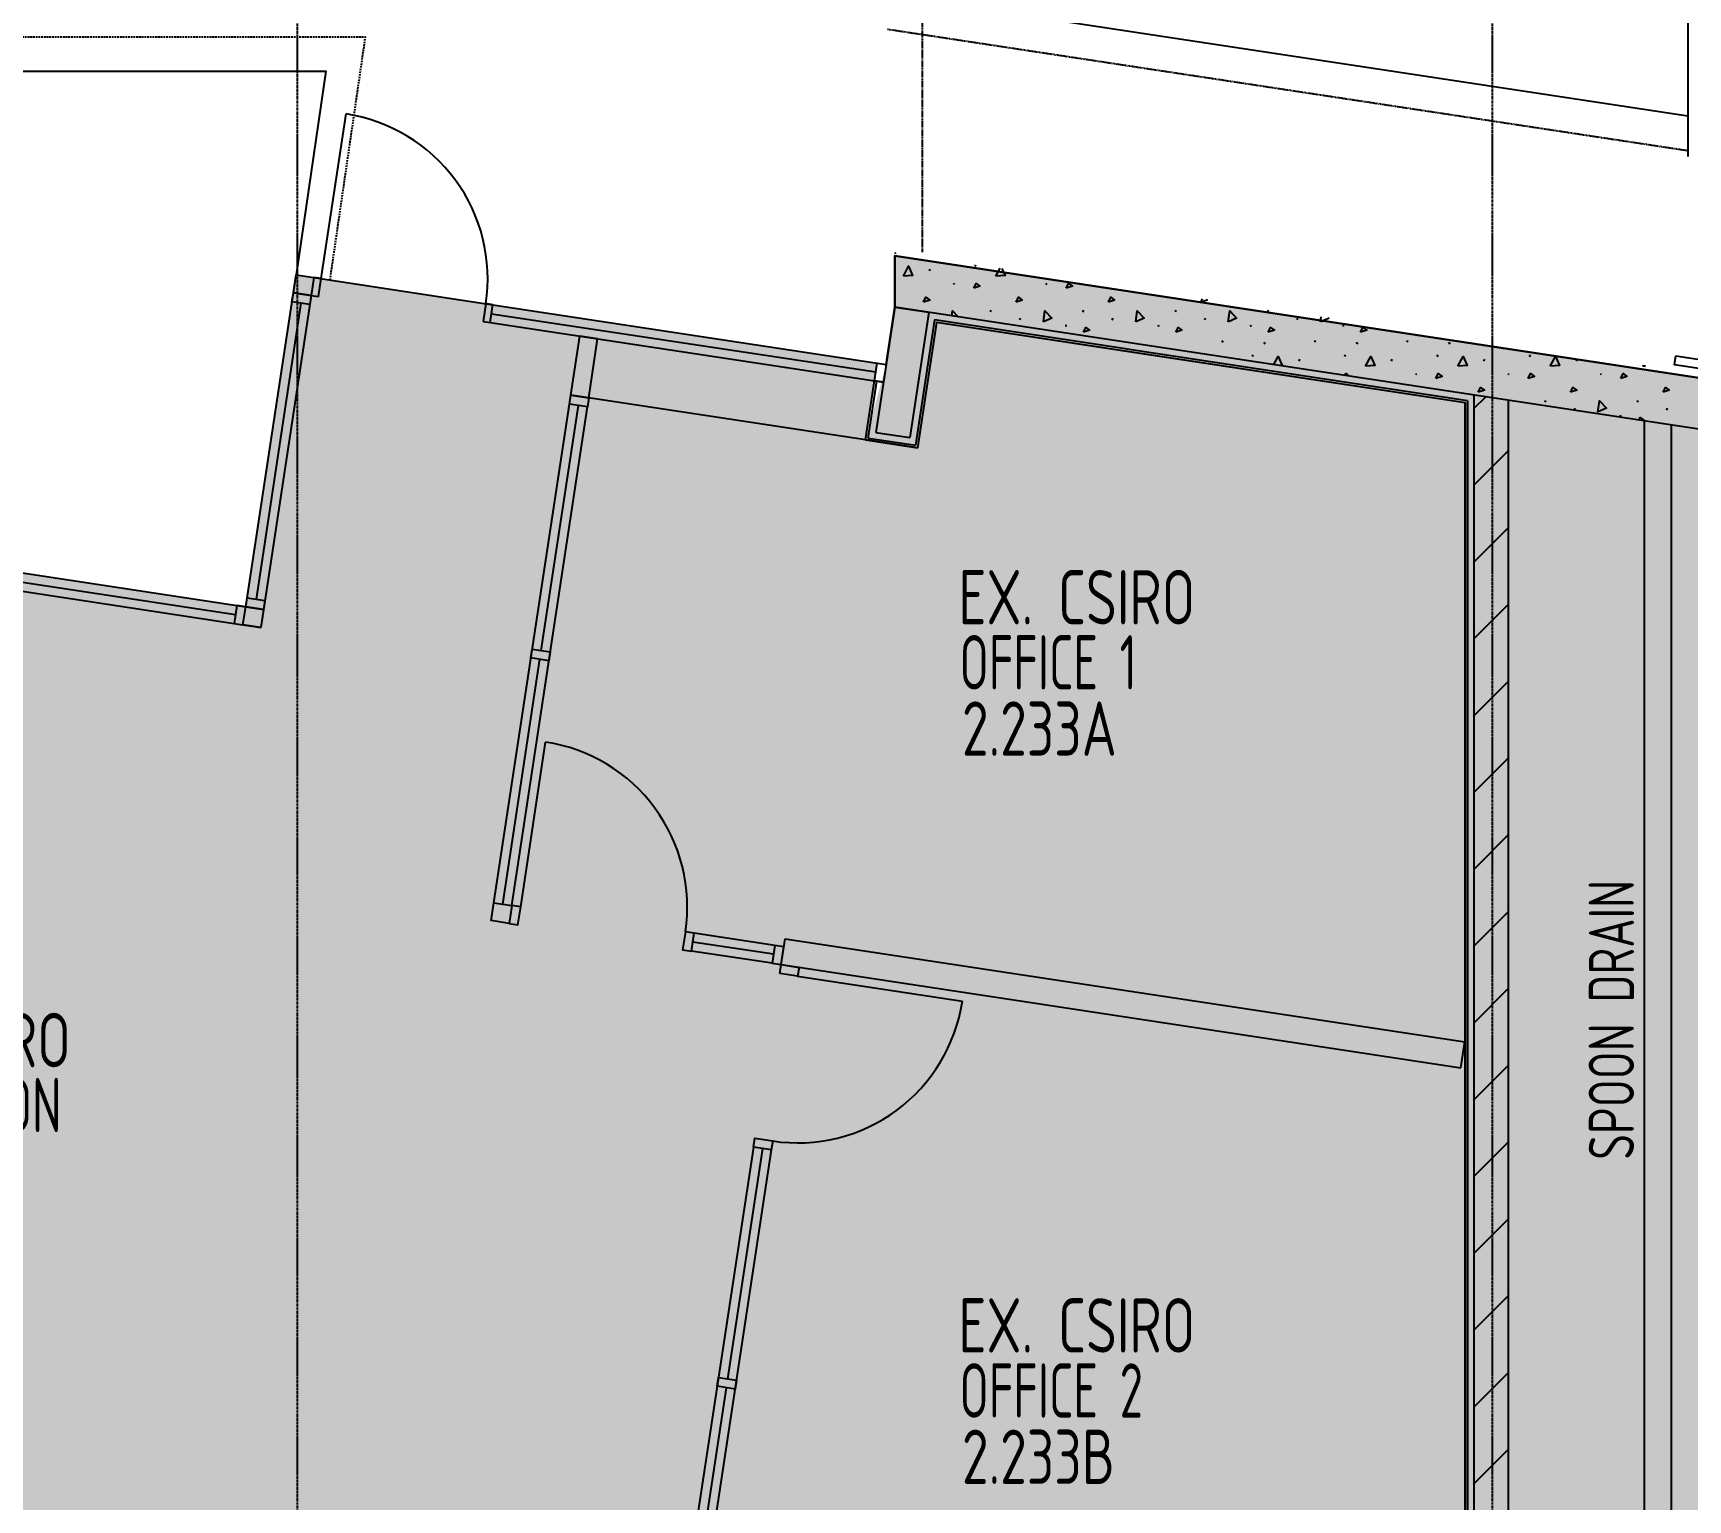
# Model space of a CAD drawing. Header units: millimetres. Extents: x -45258 to 103756, y -3540 to 105026.
# Drawn here: x 64314 to 73453, y 17751 to 25853 of the extents above; entities that cross this region are included whole.
import ezdxf
from ezdxf.enums import TextEntityAlignment as Align

# ---------------------------------------------------------------- set-up
doc = ezdxf.new("R2010")
doc.units = ezdxf.units.MM
doc.header["$LTSCALE"] = 0.4
for name, pattern in [('BLD-80-FL-2$0$CENTER', [50.8, 31.75, -6.35, 6.35, -6.35]), ('BLD-80-FL-2$0$DASHEDX2', [38.1, 25.4, -12.7]), ('BLD-80-FL-2$0$HIDDEN', [0.375, 0.25, -0.125])]:
    doc.linetypes.add(name, pattern=pattern)
for name, color, linetype in [('BLD-80-FL-2$0$DO-EXST-6CO', 6, 'Continuous'), ('BLD-80-FL-2$0$FL-EXST-8CO', 8, 'Continuous'), ('BLD-80-FL-2$0$HY-FITT-8CO-EXST', 8, 'Continuous'), ('BLD-80-FL-2$0$SI-HTCH-8C0', 8, 'Continuous'), ('BLD-80-FL-2$0$SR-METL-8CO-EXST', 8, 'Continuous'), ('BLD-80-FL-2$0$ST-EXST-7CO', 7, 'Continuous'), ('BLD-80-FL-2$0$ST-GRID-9CE', 9, 'BLD-80-FL-2$0$CENTER'), ('BLD-80-FL-2$0$TX-EXST-6CO', 6, 'Continuous'), ('BLD-80-FL-2$0$WA-HTCH-8CO-EXST', 8, 'Continuous'), ('BLD-80-FL-2$0$WA-MASN-3CO-EXST', 3, 'Continuous'), ('BLD-80-FL-2$0$WA-MASN-6CO-EXST', 6, 'Continuous'), ('BLD-80-FL-2$0$WA-MASN-6DA2-EXST', 6, 'BLD-80-FL-2$0$DASHEDX2'), ('BLD-80-FL-2$0$WA-PART-6C0-EXST', 6, 'Continuous'), ('BLD-80-FL-2$0$WN-EXST-8CO', 8, 'Continuous'), ('XREF', 8, 'Continuous')]:
    doc.layers.add(name, color=color, linetype=linetype)
doc.layers.add('BLD-80-FL-2$0$SI-BUIL-253CO', color=253, linetype='Continuous', lineweight=25)
doc.styles.add('BLD-80-FL-2$0$ISO3098B', font='isocp2.shx', dxfattribs={"width": 0.8})
doc.styles.add('BLD-80-FL-2$0$STANDARD', font='isocp2.shx', dxfattribs={"width": 0.8})

# ---------------------------------------------------------------- blocks, each defined once
blk = doc.blocks.new('BLD-80-FL-2$0$RMIDEN-EX-100')
at = {"style": 'BLD-80-FL-2$0$STANDARD'}
for tag, p, height in [('ROOMNAM1', (-14.6, 1567.4), 300), ('ROOMNAM2', (-14.6, 1157.6), 300), ('ROOMNAM3', (-14.6, 749.9), 300), ('ROOMNUM', (-14, 344.8), 300), ('XX', (-0.5, 14.7), 200)]:
    blk.add_attdef(tag, p, '', height=height, dxfattribs=at)
blk = doc.blocks.new('BLD-80-FL-2', base_point=(226.58, 457.44))
at = {"layer": 'BLD-80-FL-2$0$SI-BUIL-253CO'}
h = blk.add_hatch(color=256, dxfattribs=at)
h.dxf.hatch_style = 1
h.paths.add_polyline_path([(79497.19, 15340.27), (75279.99, 15952.41), (75279.99, 17220), (76299.98, 17220), (76299.98, 17500), (75279.99, 17500), (75279.98, 19520), (78179.98, 19520), (78179.98, 23732.81), (69299.98, 25079.82), (69299.98, 24796.62), (69251.99, 24480.24), (69138.07, 24062.6), (69424.79, 24019.11), (69529.76, 24711.14), (72449.98, 24268.19), (72449.98, 17500.05), (71699.99, 17500.05), (71699.99, 17100.04), (72449.98, 17100.04), (72449.99, 9880.05), (72049.99, 9880.05), (72049.99, 9500.05), (72454.99, 9500.05), (72454.99, 6950.04), (65099.99, 6950.02), (65099.99, 6450.04), (66049.98, 6450.04), (66049.98, 150.05), (65099.98, 150.04), (65099.98, -129.96), (66899.98, -129.95), (66899.98, 150.05), (66349.98, 150.05), (66349.98, 1795.51), (73349.99, 2900.8), (73349.99, 9550.05), (78656.72, 9550.05)])
h = blk.add_hatch(color=256, dxfattribs=at)
h.dxf.hatch_style = 1
h.paths.add_polyline_path([(72450.02, 24268.19), (69529.8, 24711.14), (69424.83, 24019.11), (69138.11, 24062.6), (69202.6, 24487.73), (65992.91, 24974.61), (65714.76, 23140.95), (57150.81, 24440.02), (57134.69, 24333.75), (57134.69, 23018.83), (57089.68, 23018.83), (57089.69, 17100.06), (71700.03, 17100.05), (71700.03, 17500.05), (72450.02, 17500.05)])
at = {"layer": 'BLD-80-FL-2$0$DO-EXST-6CO'}
for p, q in [((66131.28, 24953.62), (66269.23, 25863.22)), ((67233.4, 21484.09), (67371.38, 22393.69)), ((68763.16, 21100.32), (69672.75, 20962.35))]:
    blk.add_line(p, q, dxfattribs=at)
for centre, start, end in [((66131.28, 24953.62), 351.374461, 81.376322), ((67233.4, 21484.09), 351.373826, 81.374463), ((68763.16, 21100.32), 261.373826, 351.374463)]:
    blk.add_arc(centre, 920, start, end, dxfattribs=at)
at = {"layer": 'BLD-80-FL-2$0$FL-EXST-8CO'}
for p, q in [((73679.98, 25851.66), (69449.98, 26493.29)), ((66091.74, 24959.62), (67080.43, 24809.64))]:
    blk.add_line(p, q, dxfattribs=at)
blk.add_lwpolyline([(39599.98, 25660), (39599.98, 26100.02), (66156.89, 26100.05), (65992.87, 24974.61)], dxfattribs=at)
at = {"layer": 'BLD-80-FL-2$0$HY-FITT-8CO-EXST'}
blk.add_line((70243.88, 24699.07), (70244.95, 24689.48), dxfattribs=at)
at = {"layer": 'BLD-80-FL-2$0$SI-BUIL-253CO', "flags": 128}
blk.add_lwpolyline([(72454.99, 6950.04), (72454.99, 9500.05), (72049.99, 9500.05), (72049.99, 9880.05), (72449.99, 9880.05), (72449.98, 17100.04), (71699.99, 17100.04), (71699.99, 17500.05), (72449.98, 17500.05), (72449.98, 24268.19), (69529.76, 24711.14), (69424.79, 24019.11), (69138.07, 24062.6), (69202.56, 24487.73), (69251.99, 24480.24), (69299.98, 24796.62), (69299.98, 25079.82), (78179.98, 23732.81)], dxfattribs=at)
blk.add_lwpolyline([(72454.99, 6950.04), (72454.99, 9500.05), (72049.99, 9500.05), (72049.99, 9880.05), (72449.99, 9880.05), (72449.98, 17100.04), (71699.99, 17100.04), (71699.99, 17500.05), (72449.98, 17500.05), (72449.98, 24268.19), (69529.76, 24711.14), (69424.79, 24019.11), (69138.07, 24062.6), (69202.56, 24487.73), (69251.99, 24480.24), (69299.98, 24796.62), (69299.98, 25079.82), (78179.98, 23732.81)], dxfattribs=at)
at = {"layer": 'BLD-80-FL-2$0$SI-HTCH-8C0'}
for p, q in [((73440, 10150.05), (73439.98, 24168.62)), ((73590, 10000.05), (73589.98, 24145.86))]:
    blk.add_line(p, q, dxfattribs=at)
at = {"layer": 'BLD-80-FL-2$0$SR-METL-8CO-EXST'}
blk.add_lwpolyline([(73613.88, 24526.59), (75690.13, 24211.64), (75682.63, 24162.2), (73606.38, 24477.15)], close=True, dxfattribs=at)
at = {"layer": 'BLD-80-FL-2$0$ST-EXST-7CO', "linetype": 'BLD-80-FL-2$0$HIDDEN', "ltscale": 100}
for p in [(39789.98, 26290.02), (66180.89, 24947.26)]:
    blk.add_line(p, (66376.53, 26290.05), dxfattribs=at)
at = {"layer": 'BLD-80-FL-2$0$ST-GRID-9CE'}
for p, q in [((66000, -2523.99), (65999.97, 31750)), ((72600, -2523.99), (72599.97, 31750))]:
    blk.add_line(p, q, dxfattribs=at)
at = {"layer": 'BLD-80-FL-2$0$WA-HTCH-8CO-EXST'}
for p, q in [((69299.19, 25094.79), (69299.98, 25093.6)), ((69299.98, 25097.57), (69304.24, 25091.17)), ((69490.73, 24996.5), (69495, 25006.09)), ((69743.29, 25021.01), (69747.55, 25030.6)), ((69857.33, 24967.73), (69880.72, 25011.91)), ((69623.94, 24928.3), (69628.2, 24921.9)), ((70134.39, 24928.3), (70138.65, 24921.9)), ((69828.56, 24769.52), (69832.82, 24779.11)), ((70339.01, 24769.52), (70343.27, 24779.11)), ((70849.46, 24769.52), (70853.72, 24779.11)), ((70990.33, 24824.42), (70998.91, 24842.3)), ((71359.91, 24769.52), (71364.17, 24779.12)), ((69990.53, 24725.83), (69994.79, 24735.42)), ((70500.98, 24725.83), (70505.24, 24735.42)), ((70754.33, 24699.07), (70755.4, 24689.48)), ((71011.43, 24725.83), (71015.69, 24735.42)), ((71264.78, 24699.07), (71265.85, 24689.48)), ((71521.88, 24725.83), (71526.14, 24735.42)), ((71651.52, 24714.81), (71655.39, 24742.72)), ((71698.01, 24736.25), (71652.52, 24715.17)), ((71775.23, 24699.07), (71776.3, 24689.48)), ((71108.4, 24602.22), (71112.66, 24611.81)), ((71337.52, 24602.22), (71341.78, 24595.83)), ((71341.78, 24599.79), (71346.04, 24593.4)), ((71618.85, 24602.22), (71623.11, 24611.81)), ((71847.97, 24602.22), (71852.23, 24595.83)), ((71852.23, 24599.79), (71856.49, 24593.4)), ((72129.3, 24602.22), (72133.56, 24611.81)), ((72358.42, 24602.22), (72362.68, 24595.83)), ((72362.68, 24599.79), (72366.94, 24593.4)), ((71274.64, 24523.23), (71278.9, 24532.82)), ((71532.53, 24498.72), (71536.8, 24508.31)), ((71785.09, 24523.23), (71789.35, 24532.82)), ((72042.98, 24498.72), (72047.25, 24508.31)), ((72295.54, 24523.23), (72299.8, 24532.82)), ((72553.43, 24498.72), (72557.7, 24508.32)), ((72805.99, 24523.23), (72810.25, 24532.82)), ((73063.88, 24498.72), (73068.15, 24508.32)), ((72176.19, 24430.52), (72180.45, 24424.13)), ((72686.64, 24430.53), (72690.9, 24424.13)), ((73197.09, 24430.53), (73201.35, 24424.13)), ((73430.48, 24469.95), (73432.2, 24473.2)), ((73445.67, 24471.16), (73431.54, 24469.95)), ((72499.98, 24238.27), (72563.28, 24301.57)), ((72891.26, 24271.75), (72895.52, 24281.34)), ((73053.23, 24228.06), (73057.49, 24237.65)), ((73401.71, 24271.75), (73405.97, 24281.34)), ((73563.68, 24228.06), (73567.94, 24237.65)), ((73306.58, 24201.29), (73307.65, 24191.7)), ((72499.98, 23814.01), (72689.98, 24004.01)), ((72499.98, 23389.74), (72689.98, 23579.74)), ((72499.98, 22965.48), (72689.98, 23155.48)), ((72499.98, 22541.21), (72689.98, 22731.21)), ((72499.98, 22116.95), (72689.98, 22306.95)), ((72499.98, 21692.69), (72689.98, 21882.69)), ((72499.98, 21268.42), (72689.98, 21458.42)), ((72499.98, 20844.16), (72689.98, 21034.16)), ((72499.98, 20419.89), (72689.98, 20609.89)), ((72499.98, 19995.63), (72689.98, 20185.63)), ((72499.98, 19571.37), (72689.98, 19761.37)), ((72499.98, 19147.1), (72689.98, 19337.1)), ((72499.98, 18722.84), (72689.98, 18912.84)), ((72499.98, 18298.57), (72689.98, 18488.57))]:
    blk.add_line(p, q, dxfattribs=at)
for points in [[(69346.88, 24967.73), (69375.65, 25022.07), (69398.03, 24971.99), (69347.94, 24967.73)], [(69891.36, 25010.3), (69908.48, 24971.99), (69858.39, 24967.73)], [(69735.83, 24900.59), (69748.61, 24927.24), (69769.93, 24911.25), (69735.83, 24900.59)], [(70246.28, 24900.59), (70259.06, 24927.24), (70280.38, 24911.25), (70246.28, 24900.59)], [(69458.98, 24824.42), (69471.76, 24851.06), (69493.07, 24835.08), (69458.98, 24824.42)], [(69614.45, 24748.87), (69618.17, 24775.71), (69649.28, 24743.58)], [(69969.43, 24824.42), (69982.21, 24851.06), (70003.52, 24835.08), (69969.43, 24824.42)], [(70120.17, 24714.81), (70128.62, 24775.71), (70166.78, 24736.3), (70121.17, 24715.17)], [(70479.88, 24824.42), (70492.66, 24851.06), (70513.97, 24835.08), (70479.88, 24824.42)], [(70630.62, 24714.81), (70639.07, 24775.71), (70677.23, 24736.3), (70631.62, 24715.17)], [(71018.83, 24839.27), (71024.42, 24835.08), (70990.33, 24824.42)], [(71141.07, 24714.81), (71149.52, 24775.71), (71187.68, 24736.3), (71142.07, 24715.17)], [(70341.14, 24657.63), (70353.92, 24684.28), (70375.24, 24668.29), (70341.14, 24657.63)], [(70851.59, 24657.63), (70864.37, 24684.28), (70885.69, 24668.29), (70851.59, 24657.63)], [(71362.04, 24657.63), (71374.82, 24684.28), (71396.14, 24668.29), (71362.04, 24657.63)], [(71872.49, 24657.63), (71885.27, 24684.28), (71906.59, 24668.29), (71872.49, 24657.63)], [(71393.48, 24479.01), (71417.45, 24524.3), (71439.83, 24474.22), (71430.4, 24473.41)], [(71899.13, 24469.95), (71927.9, 24524.3), (71950.28, 24474.22), (71900.19, 24469.95)], [(72409.58, 24469.95), (72438.35, 24524.3), (72460.73, 24474.22), (72410.64, 24469.95)], [(72920.03, 24469.95), (72948.8, 24524.3), (72971.18, 24474.22), (72921.09, 24469.95)], [(71785.65, 24419.53), (71790.41, 24429.46), (71808.22, 24416.1)], [(72288.08, 24402.82), (72300.86, 24429.46), (72322.18, 24413.47), (72288.08, 24402.82)], [(72798.53, 24402.82), (72811.31, 24429.46), (72832.63, 24413.47), (72798.53, 24402.82)], [(73308.98, 24402.82), (73321.76, 24429.46), (73343.08, 24413.47), (73308.98, 24402.82)], [(72521.68, 24326.64), (72534.46, 24353.29), (72555.78, 24337.3), (72521.68, 24326.64)], [(73032.13, 24326.64), (73044.91, 24353.29), (73066.23, 24337.3), (73032.13, 24326.64)], [(73542.58, 24326.64), (73555.36, 24353.29), (73576.68, 24337.3), (73542.58, 24326.64)], [(73182.87, 24217.03), (73191.32, 24277.94), (73229.48, 24238.53), (73183.87, 24217.39)], [(73410.2, 24173.11), (73416.63, 24186.5), (73437.94, 24170.51), (73434.46, 24169.43)]]:
    blk.add_lwpolyline(points, dxfattribs=at)
at = {"layer": 'BLD-80-FL-2$0$WA-MASN-3CO-EXST'}
for p, q in [((78179.98, 23732.81), (69299.98, 25079.82)), ((69299.98, 25079.82), (69299.98, 24796.62)), ((69299.98, 24796.62), (69195, 24104.53)), ((69299.98, 24796.62), (69487.83, 24768.12)), ((77899.98, 23492.08), (69299.98, 24796.62)), ((69487.83, 24768.12), (69382.85, 24076.04)), ((72499.98, 17450.05), (72499.98, 24311.17)), ((72689.98, 17450.05), (72689.98, 24282.35)), ((69195, 24104.53), (69382.85, 24076.04))]:
    blk.add_line(p, q, dxfattribs=at)
at = {"layer": 'BLD-80-FL-2$0$WA-MASN-6CO-EXST'}
blk.add_line((73679.98, 30645), (73679.98, 25629.14), dxfattribs=at)
at = {"layer": 'BLD-80-FL-2$0$WA-MASN-6DA2-EXST', "ltscale": 0.5}
for p, q in [((69449.98, 27100.05), (69449.98, 25100.05)), ((73679.98, 25659.48), (69259.98, 26329.93))]:
    blk.add_line(p, q, dxfattribs=at)
at = {"layer": 'BLD-80-FL-2$0$WA-PART-6C0-EXST'}
for p, q in [((69518.86, 24725.95), (69413.88, 24033.91)), ((69529.76, 24711.14), (69424.79, 24019.11)), ((70574.33, 24565.85), (69518.86, 24725.95)), ((70567.89, 24553.67), (69529.76, 24711.14)), ((67510.28, 24309.52), (67559.77, 24635.79)), ((67658.64, 24620.79), (67559.77, 24635.79)), ((67609.15, 24294.52), (67658.64, 24620.79)), ((72449.98, 24268.19), (70567.89, 24553.67)), ((72462.98, 24279.36), (70569.84, 24566.53)), ((69138.07, 24062.6), (69187.56, 24388.87)), ((69152.87, 24073.5), (69200.41, 24386.92)), ((69138.07, 24062.6), (67510.28, 24309.52)), ((72449.98, 24268.19), (72449.98, 17500.05)), ((72462.98, 24279.36), (72462.98, 17487.05)), ((69138.07, 24062.6), (69424.79, 24019.11)), ((69152.87, 24073.5), (69413.88, 24033.91)), ((68671.79, 21164.76), (68693.54, 21308.12)), ((72425.72, 20595.32), (72447.46, 20738.68))]:
    blk.add_line(p, q, dxfattribs=at)
at = {"layer": 'BLD-80-FL-2$0$WA-PART-6C0-EXST', "flags": 128}
for points in [[(68693.54, 21308.12), (72447.46, 20738.68)], [(68671.79, 21164.76), (72425.72, 20595.32)]]:
    blk.add_lwpolyline(points, dxfattribs=at)
at = {"layer": 'BLD-80-FL-2$0$WN-EXST-8CO'}
for p, q in [((65714.72, 23140.95), (65992.87, 24974.61)), ((65992.87, 24974.61), (66091.74, 24959.62)), ((66076.74, 24860.75), (65798.59, 23027.08)), ((66019.81, 24818.81), (65771.65, 23182.89)), ((67080.43, 24809.64), (69251.99, 24480.24)), ((67065.43, 24710.77), (69236.99, 24381.37)), ((67072.93, 24760.21), (69195.06, 24438.3)), ((56008.28, 24613.33), (65714.72, 23140.95)), ((55993.27, 24514.46), (65699.72, 23042.08)), ((67085.1, 21506.59), (67502.78, 24260.09)), ((67183.97, 21491.59), (67601.65, 24245.09)), ((67347.13, 22900.56), (67552.22, 24252.59)), ((63593.92, 23412.08), (65657.78, 23099.01)), ((65699.72, 23042.08), (65798.59, 23027.08)), ((67134.53, 21499.09), (67339.63, 22851.12)), ((68637.35, 21271.12), (68192.43, 21338.61)), ((68622.36, 21172.25), (68177.43, 21239.75)), ((68629.85, 21221.69), (68184.93, 21289.18)), ((68518.8, 20156.29), (68125.64, 17564.41)), ((68617.67, 20141.29), (68224.51, 17549.41)), ((68568.24, 20148.79), (68375.4, 18877.57)), ((68367.9, 18828.13), (68175.07, 17556.91))]:
    blk.add_line(p, q, dxfattribs=at)
for points in [[(66076.74, 24860.75), (65977.87, 24875.75), (65992.87, 24974.61), (66091.74, 24959.62)], [(66076.74, 24860.75), (66116.29, 24854.75), (66131.28, 24953.62), (66091.74, 24959.62)], [(65977.87, 24875.75), (66076.74, 24860.75), (66069.24, 24811.31), (65970.37, 24826.31)], [(67025.89, 24716.77), (67065.43, 24710.77), (67080.43, 24809.64), (67040.88, 24815.64)], [(69202.55, 24487.73), (69251.99, 24480.24), (69236.99, 24381.37), (69187.56, 24388.87)], [(65714.72, 23140.95), (65665.28, 23148.45), (65650.29, 23049.58), (65699.72, 23042.08)], [(65798.59, 23027.08), (65699.72, 23042.08), (65714.72, 23140.95), (65813.59, 23125.95)], [(65722.22, 23190.38), (65821.09, 23175.39), (65813.59, 23125.95), (65714.72, 23140.95)]]:
    blk.add_lwpolyline(points, close=True, dxfattribs=at)
at = {"layer": 'BLD-80-FL-2$0$WN-EXST-8CO', "flags": 128}
for points in [[(67502.78, 24260.09), (67510.28, 24309.52), (67609.15, 24294.52), (67601.65, 24245.09)], [(67290.19, 22858.62), (67297.69, 22908.05), (67396.56, 22893.06), (67389.06, 22843.62)], [(67168.97, 21392.72), (67070.1, 21407.72), (67085.1, 21506.59), (67183.97, 21491.59)], [(67233.4, 21484.09), (67183.97, 21491.59), (67168.97, 21392.72), (67218.41, 21385.22)], [(68192.43, 21338.61), (68143, 21346.11), (68128, 21247.24), (68177.43, 21239.75)], [(68686.79, 21263.62), (68637.35, 21271.12), (68622.36, 21172.25), (68671.79, 21164.76)], [(68664.29, 21115.32), (68671.79, 21164.76), (68770.66, 21149.76), (68763.16, 21100.32)], [(68518.8, 20156.29), (68526.3, 20205.72), (68625.17, 20190.72), (68617.67, 20141.29)], [(68318.47, 18835.63), (68325.97, 18885.06), (68424.84, 18870.07), (68417.34, 18820.63)]]:
    blk.add_lwpolyline(points, close=True, dxfattribs=at)
at = {"layer": 'BLD-80-FL-2$0$TX-EXST-6CO'}
ref = blk.add_blockref('BLD-80-FL-2$0$RMIDEN-EX-100', (69792.49, 21713.38), dxfattribs=at)
ref.add_attrib('ROOMNAM2', 'EX. CSIRO', (69650.92, 23044.18), dxfattribs={"layer": '0', "height": 300, "style": 'BLD-80-FL-2$0$STANDARD', "width": 0.8})
ref.add_attrib('ROOMNUM', '2.233A', (69670.59, 22318.52), dxfattribs={"layer": '0', "height": 300, "style": 'BLD-80-FL-2$0$STANDARD', "width": 0.8})
ref.add_attrib('ROOMNAM3', 'OFFICE 1', (69656.86, 22684.52), dxfattribs={"layer": '0', "height": 300, "style": 'BLD-80-FL-2$0$STANDARD', "width": 0.7})
ref = blk.add_blockref('BLD-80-FL-2$0$RMIDEN-EX-100', (63581.95, 19267.06), dxfattribs=at)
ref.add_attrib('ROOMNAM2', 'EX. CSIRO', (63440.38, 20597.86), dxfattribs={"layer": '0', "height": 300, "style": 'BLD-80-FL-2$0$STANDARD', "width": 0.8})
ref.add_attrib('ROOMNUM', '2.233', (63460.04, 19872.2), dxfattribs={"layer": '0', "height": 300, "style": 'BLD-80-FL-2$0$STANDARD', "width": 0.8})
ref.add_attrib('ROOMNAM3', 'RECEPTION', (63446.31, 20238.2), dxfattribs={"layer": '0', "height": 300, "style": 'BLD-80-FL-2$0$STANDARD', "width": 0.7})
ref = blk.add_blockref('BLD-80-FL-2$0$RMIDEN-EX-100', (69792.49, 17691.29), dxfattribs=at)
ref.add_attrib('ROOMNAM2', 'EX. CSIRO', (69650.92, 19022.09), dxfattribs={"layer": '0', "height": 300, "style": 'BLD-80-FL-2$0$STANDARD', "width": 0.8})
ref.add_attrib('ROOMNUM', '2.233B', (69670.59, 18296.43), dxfattribs={"layer": '0', "height": 300, "style": 'BLD-80-FL-2$0$STANDARD', "width": 0.8})
ref.add_attrib('ROOMNAM3', 'OFFICE 2', (69656.86, 18662.43), dxfattribs={"layer": '0', "height": 300, "style": 'BLD-80-FL-2$0$STANDARD', "width": 0.7})
at = {"layer": 'BLD-80-FL-2$0$TX-EXST-6CO', "style": 'BLD-80-FL-2$0$ISO3098B', "width": 0.8}
blk.add_text('SPOON DRAIN', height=250, rotation=90.00005, dxfattribs=at).set_placement((73257.48, 20087.11), align=Align.MIDDLE_LEFT)

msp = doc.modelspace()

# ---------------------------------------------------------------- block references
at = {"layer": 'XREF'}
msp.add_blockref('BLD-80-FL-2', (0, 0), dxfattribs=at)

doc.saveas('drawing.dxf')
